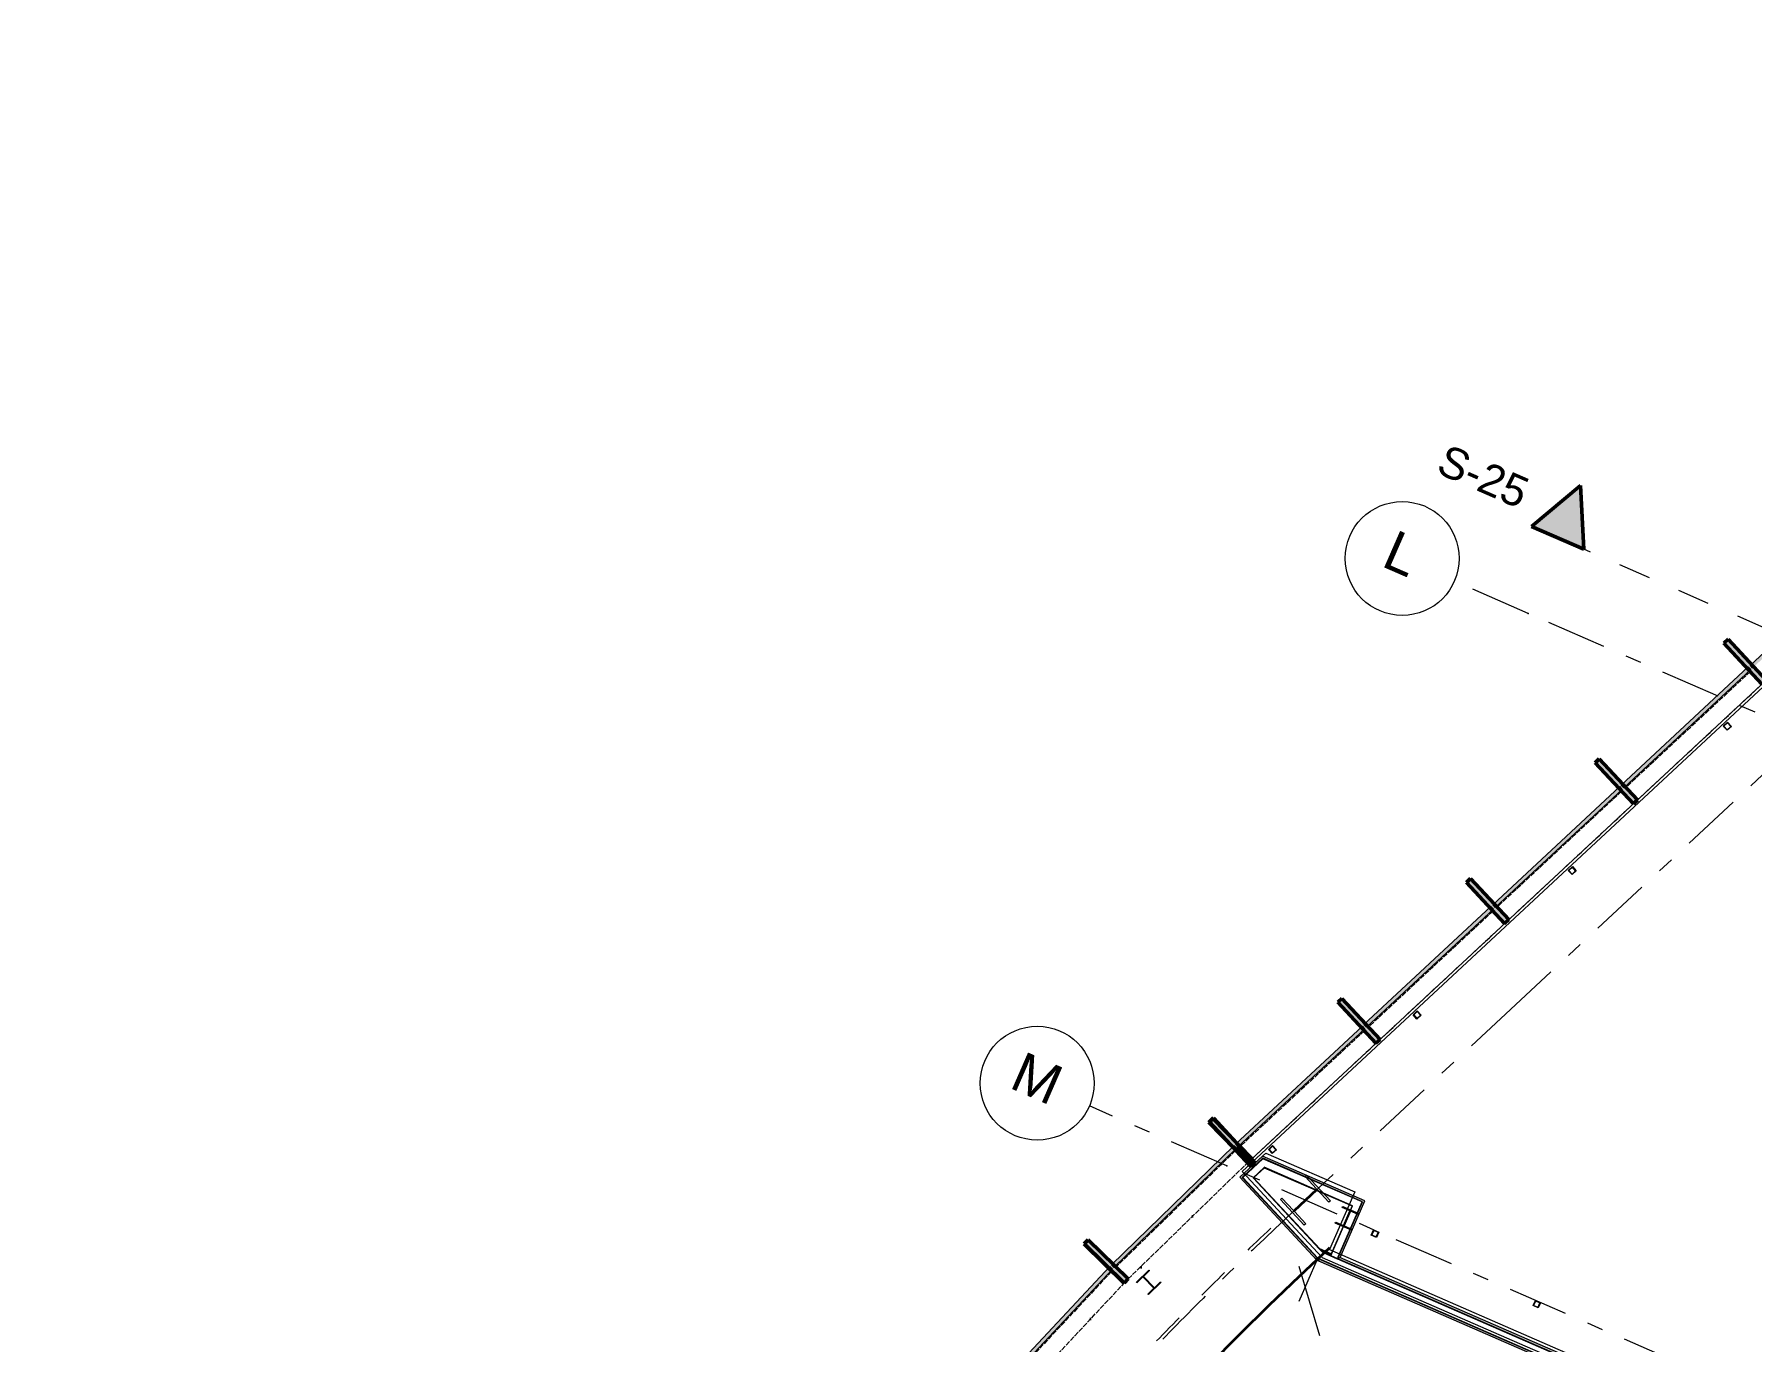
# Model space of a CAD drawing. Header units: millimetres. Extents: x -50172 to 90294, y -80883 to 956680.
# Drawn here: x -45483 to -30409, y -34512 to -23037 of the extents above; entities that cross this region are included whole.
import ezdxf
from ezdxf.enums import TextEntityAlignment as Align

# ---------------------------------------------------------------- set-up
doc = ezdxf.new("R2010")
doc.units = ezdxf.units.MM
doc.header["$MEASUREMENT"] = 0
for name, pattern in [('Dashed', [564.444447, 282.222223, -282.222223]), ('Dotted', [634.99999, 0, -634.99999]), ('Double Dashed', [1093.611073, 529.166651, -211.666656, 141.111112, -211.666656]), ('Hidden Line', [55, 45, -10]), ('Long Dashed', [1058.333302, 634.99999, -423.333311])]:
    doc.linetypes.add(name, pattern=pattern)
for name, color, linetype, lineweight in [('0_Pen_No__155', 5, 'Continuous', 35), ('A-95-MC_Marker_Section_P2.Marker_Pen_No__1', 7, 'Continuous', 13), ('A-95-MC_Marker_Section_P2.Marker_Pen_No__6', 7, 'Continuous', 35), ('COLUMN.IFC Import_Pen_No__2', 8, 'Continuous', 15), ('New_A-20-M_Floor_Slab_Pen_No__89', 8, 'Continuous', 20), ('New_A-25-M_Curtain_Wall_Pen_No__1', 7, 'Continuous', 13), ('New_A-25-M_Curtain_Wall_Pen_No__87', 8, 'Continuous', 20), ('New_A-25-M_Wall_Ext_Pen_No__1', 7, 'Continuous', 13), ('New_A-95-P_Drawing_Pen_No__1', 7, 'Continuous', 13), ('New_A-95-P_Drawing_Pen_No__191', 7, 'Continuous', 5), ('New_ArchiCAD Window Markers_Pen_No__1', 7, 'Continuous', 13), ('New_ArchiCAD Window Markers_Pen_No__5', 7, 'Continuous', 25), ('New_ArchiCAD Windows_Pen_No__1', 7, 'Continuous', 13), ('New_ArchiCAD Windows_Pen_No__3', 7, 'Continuous', 18), ('New_ArchiCAD Zone Stamps_Pen_No__9', 7, 'Continuous', 13)]:
    doc.layers.add(name, color=color, linetype=linetype, lineweight=lineweight)
for name, color, linetype in [('A-95-MC_Marker_Section_P2.Marker', 7, 'Continuous'), ('COLUMN.IFC Import', 7, 'Continuous'), ('New_A-15-MG_Structural_Grid_Phase_2', 7, 'Continuous'), ('New_A-20-M_Floor_Slab', 7, 'Continuous'), ('New_A-25-M_Curtain_Wall', 7, 'Continuous'), ('New_A-25-M_Wall_Ext', 7, 'Continuous'), ('New_A-35-M_FFE-Zone', 7, 'Continuous'), ('New_ArchiCAD Window Markers', 7, 'Continuous'), ('New_ArchiCAD Windows', 7, 'Continuous')]:
    doc.layers.add(name, color=color, linetype=linetype)
for name, color, linetype, lineweight, true_color in [('A-95-MC_Marker_Section_P2.Marker_Pen_No__25', 7, 'Continuous', 50, 0x2a2a2a), ('New_A-15-MG_Structural_Grid_Phase_2_Pen_No__222', 7, 'Continuous', 13, 0x65af33), ('New_A-25-M_Curtain_Wall_Pen_No__107', 7, 'Continuous', 15, 0xa6a6a6), ('New_A-25-M_Curtain_Wall_Pen_No__144', 7, 'Continuous', 0, 0xc8c8c8), ('New_A-25-M_Curtain_Wall_Pen_No__165', 7, 'Continuous', 0, 0x006060), ('New_A-25-M_Curtain_Wall_Pen_No__27', 7, 'Continuous', 50, 0x2a2a2a), ('New_A-25-M_Wall_Ext_Pen_No__107', 7, 'Continuous', 15, 0xa6a6a6), ('New_A-25-M_Wall_Ext_Pen_No__27', 7, 'Continuous', 50, 0x2a2a2a), ('New_A-35-M_FFE-Zone_Pen_No__74', 7, 'Continuous', 20, 0x606060), ('New_ArchiCAD Windows_Pen_No__23', 7, 'Continuous', 30, 0x2a2a2a)]:
    doc.layers.add(name, color=color, linetype=linetype, lineweight=lineweight, true_color=true_color)
doc.styles.add('GENERATED_STYLE_1', font='')
doc.styles.add('GENERATED_STYLE_2', font='')
doc.styles.add('GENERATED_STYLE_3', font='')
doc.styles.add('GENERATED_STYLE_4', font='')
doc.styles.get('GENERATED_STYLE_1').set_extended_font_data('Swis721 BT', bold=True)
doc.styles.get('GENERATED_STYLE_2').set_extended_font_data('Arial', bold=True)
doc.styles.get('GENERATED_STYLE_3').set_extended_font_data('Arial')
doc.styles.get('GENERATED_STYLE_4').set_extended_font_data('Swis721 BT')

# ---------------------------------------------------------------- blocks, each defined once
blk = doc.blocks.new('Computer Lab A_INB 2101_5_1', base_point=(-21074, -34511))
at = {"layer": 'New_A-35-M_FFE-Zone_Pen_No__74', "linetype": 'Continuous'}
for p, q in [((-26602, -25279), (-34798, -32909)), ((-34766, -32943), (-34673, -32857)), ((-34673, -32857), (-33892, -33197)), ((-34798, -32909), (-34766, -32943)), ((-33892, -33197), (-34113, -33703)), ((-34113, -33703), (-25424, -37492))]:
    blk.add_line(p, q, dxfattribs=at)
at = {"layer": 'New_ArchiCAD Zone Stamps_Pen_No__9'}
for tag, height, style, p in [('ROOM_NAME', 250, 'GENERATED_STYLE_2', (-21831, -32985)), ('zoneNameLine2', 250, 'GENERATED_STYLE_2', (-22019, -33417)), ('ROOM_NUMBER', 200, 'GENERATED_STYLE_3', (-22208, -33837)), ('measuredAreaCode', 200, 'GENERATED_STYLE_3', (-22365, -34197)), ('DUMMY_649', 200, 'GENERATED_STYLE_3', (-22058, -34332)), ('DUMMY_650', 200, 'GENERATED_STYLE_3', (-21428, -34606)), ('DUMMY_651', 133, 'GENERATED_STYLE_3', (-21149, -34712))]:
    blk.add_attdef(tag, text='', height=height, rotation=336.4404, dxfattribs=dict(at, style=style)).set_placement(p, align=Align.TOP_LEFT)
blk = doc.blocks.new('Slab_4_1', base_point=(-34880, -33019))
at = {"layer": 'New_A-20-M_Floor_Slab_Pen_No__89', "linetype": 'Continuous', "flags": 128}
blk.add_lwpolyline([(-11126, -10915), (-34880, -33019), (-34178, -33773), (-28505, -36247), (-17693, -40961), (-18789, -43475), (-15136, -45067), (-14847, -44405), (-9725, -46639), (-11284, -50213), (-6955, -52101), (-4428, -46307), (1068, -48704), (1012, -48833), (12487, -53836)], dxfattribs=at)
blk = doc.blocks.new('Curtain Wall_16_1')
at = {"layer": 'New_A-25-M_Curtain_Wall_Pen_No__144', "linetype": 'Continuous'}
for points in [[(-35138, -32553), (-35174, -32588), (-34831, -32940), (-34795, -32905)], [(-36233, -33618), (-36268, -33653), (-35917, -33998), (-35882, -33962)], [(-37282, -34738), (-37315, -34775), (-36948, -35103), (-36915, -35066)], [(-38277, -35907), (-38309, -35945), (-37927, -36255), (-37895, -36216)], [(-39216, -37121), (-39246, -37161), (-38850, -37452), (-38820, -37412)], [(-40097, -38378), (-40125, -38419), (-39715, -38692), (-39688, -38650)], [(-40918, -39675), (-40944, -39718), (-40522, -39970), (-40496, -39928)], [(-41677, -41009), (-41700, -41053), (-41267, -41286), (-41243, -41242)], [(-42372, -42377), (-42393, -42423), (-41949, -42635), (-41928, -42590)], [(-43002, -43777), (-43021, -43823), (-42567, -44014), (-42548, -43968)], [(-43565, -45205), (-43582, -45252), (-43120, -45421), (-43103, -45374)], [(-44060, -46658), (-44075, -46705), (-43606, -46853), (-43591, -46805)], [(-44486, -48132), (-44499, -48181), (-44023, -48306), (-44011, -48257)], [(-44843, -49625), (-44853, -49674), (-44372, -49777), (-44362, -49728)], [(-45129, -51133), (-45137, -51183), (-44651, -51262), (-44643, -51213)], [(-45343, -52653), (-45349, -52702), (-44860, -52760), (-44854, -52710)], [(-45478, -54086), (-45483, -54136), (-44993, -54182), (-44989, -54132)]]:
    blk.add_hatch(color=256, dxfattribs=at).paths.add_polyline_path(points)
at = {"layer": 'New_A-25-M_Curtain_Wall_Pen_No__165', "linetype": 'Continuous', "lineweight": 0, "true_color": 0x001818}
for points in [[(-34954, -32792), (-36029, -33838), (-36006, -33861), (-34932, -32815)], [(-36043, -33853), (-37068, -34949), (-37044, -34971), (-36020, -33875)], [(-37082, -34964), (-38053, -36107), (-38029, -36128), (-37057, -34985)], [(-38066, -36123), (-38983, -37310), (-38958, -37330), (-38041, -36143)], [(-38995, -37327), (-39855, -38556), (-39829, -38574), (-38969, -37345)], [(-39867, -38573), (-40668, -39842), (-40641, -39859), (-39840, -38590)], [(-40679, -39859), (-41419, -41164), (-41391, -41180), (-40651, -39875)], [(-41429, -41182), (-42107, -42520), (-42079, -42535), (-41400, -41197)], [(-42116, -42539), (-42730, -43907), (-42701, -43920), (-42087, -42552)], [(-42739, -43926), (-43288, -45322), (-43258, -45334), (-42709, -43938)], [(-43295, -45342), (-43778, -46762), (-43748, -46772), (-43265, -45352)], [(-43784, -46781), (-44200, -48223), (-44169, -48232), (-43753, -46790)], [(-44205, -48243), (-44552, -49702), (-44521, -49709), (-44174, -48250)], [(-44557, -49722), (-44835, -51196), (-44803, -51202), (-44525, -49728)], [(-44838, -51217), (-45047, -52702), (-45015, -52707), (-44806, -51221)], [(-45049, -52723), (-45181, -54129), (-45149, -54132), (-45017, -52726)]]:
    blk.add_hatch(color=168, dxfattribs=at).paths.add_polyline_path(points)
at = {"layer": 'New_A-25-M_Curtain_Wall_Pen_No__1', "linetype": 'Continuous'}
for p, q in [((-34954, -32792), (-36029, -33838)), ((-36006, -33861), (-34932, -32815)), ((-34932, -32815), (-34954, -32792)), ((-36043, -33853), (-37068, -34949)), ((-37044, -34971), (-36020, -33875)), ((-36020, -33875), (-36043, -33853)), ((-36029, -33838), (-36006, -33861)), ((-37082, -34964), (-38053, -36107)), ((-37057, -34985), (-37082, -34964)), ((-37068, -34949), (-37044, -34971)), ((-38029, -36128), (-37057, -34985)), ((-38066, -36123), (-38983, -37310)), ((-38958, -37330), (-38041, -36143)), ((-38041, -36143), (-38066, -36123)), ((-38053, -36107), (-38029, -36128)), ((-38995, -37327), (-39855, -38556)), ((-39829, -38574), (-38969, -37345)), ((-38969, -37345), (-38995, -37327)), ((-38983, -37310), (-38958, -37330)), ((-39867, -38573), (-40668, -39842)), ((-39840, -38590), (-39867, -38573)), ((-39855, -38556), (-39829, -38574)), ((-40641, -39859), (-39840, -38590)), ((-40679, -39859), (-41419, -41164)), ((-41391, -41180), (-40651, -39875)), ((-40651, -39875), (-40679, -39859)), ((-40668, -39842), (-40641, -39859)), ((-41429, -41182), (-42107, -42520)), ((-42079, -42535), (-41400, -41197)), ((-41400, -41197), (-41429, -41182)), ((-41419, -41164), (-41391, -41180)), ((-42116, -42539), (-42730, -43907)), ((-42701, -43920), (-42087, -42552)), ((-42087, -42552), (-42116, -42539)), ((-42107, -42520), (-42079, -42535)), ((-42739, -43926), (-43288, -45322)), ((-43258, -45334), (-42709, -43938)), ((-42709, -43938), (-42739, -43926)), ((-42730, -43907), (-42701, -43920)), ((-43295, -45342), (-43778, -46762)), ((-43748, -46772), (-43265, -45352)), ((-43265, -45352), (-43295, -45342)), ((-43288, -45322), (-43258, -45334)), ((-43784, -46781), (-44200, -48223)), ((-44169, -48232), (-43753, -46790)), ((-43753, -46790), (-43784, -46781)), ((-43778, -46762), (-43748, -46772)), ((-44200, -48223), (-44169, -48232)), ((-44205, -48243), (-44552, -49702)), ((-44521, -49709), (-44174, -48250)), ((-44174, -48250), (-44205, -48243)), ((-44557, -49722), (-44835, -51196)), ((-44803, -51202), (-44525, -49728)), ((-44525, -49728), (-44557, -49722)), ((-44552, -49702), (-44521, -49709)), ((-44838, -51217), (-45047, -52702)), ((-45015, -52707), (-44806, -51221)), ((-44806, -51221), (-44838, -51217)), ((-44835, -51196), (-44803, -51202)), ((-45049, -52723), (-45181, -54129)), ((-45149, -54132), (-45017, -52726)), ((-45017, -52726), (-45049, -52723)), ((-45047, -52702), (-45015, -52707)), ((-45181, -54129), (-45149, -54132))]:
    blk.add_line(p, q, dxfattribs=at)
at = {"layer": 'New_A-25-M_Curtain_Wall_Pen_No__27', "linetype": 'Continuous'}
for p, q in [((-35138, -32553), (-35174, -32588)), ((-34795, -32905), (-35138, -32553)), ((-35174, -32588), (-34831, -32940)), ((-34831, -32940), (-34795, -32905)), ((-36233, -33618), (-36268, -33653)), ((-36268, -33653), (-35917, -33998)), ((-35882, -33962), (-36233, -33618)), ((-35917, -33998), (-35882, -33962)), ((-37282, -34738), (-37315, -34775)), ((-37315, -34775), (-36948, -35103)), ((-36915, -35066), (-37282, -34738)), ((-36948, -35103), (-36915, -35066)), ((-38277, -35907), (-38309, -35945)), ((-38309, -35945), (-37927, -36255)), ((-37895, -36216), (-38277, -35907)), ((-37927, -36255), (-37895, -36216)), ((-39216, -37121), (-39246, -37161)), ((-39246, -37161), (-38850, -37452)), ((-38820, -37412), (-39216, -37121)), ((-38850, -37452), (-38820, -37412)), ((-40097, -38378), (-40125, -38419)), ((-40125, -38419), (-39715, -38692)), ((-39688, -38650), (-40097, -38378)), ((-39715, -38692), (-39688, -38650)), ((-40918, -39675), (-40944, -39718)), ((-40944, -39718), (-40522, -39970)), ((-40496, -39928), (-40918, -39675)), ((-40522, -39970), (-40496, -39928)), ((-41677, -41009), (-41700, -41053)), ((-41700, -41053), (-41267, -41286)), ((-41243, -41242), (-41677, -41009)), ((-41267, -41286), (-41243, -41242)), ((-42372, -42377), (-42393, -42423)), ((-42393, -42423), (-41949, -42635)), ((-41928, -42590), (-42372, -42377)), ((-41949, -42635), (-41928, -42590)), ((-43002, -43777), (-43021, -43823)), ((-43021, -43823), (-42567, -44014)), ((-42548, -43968), (-43002, -43777)), ((-42567, -44014), (-42548, -43968)), ((-43565, -45205), (-43582, -45252)), ((-43103, -45374), (-43565, -45205)), ((-43582, -45252), (-43120, -45421)), ((-43120, -45421), (-43103, -45374)), ((-44060, -46658), (-44075, -46705)), ((-44075, -46705), (-43606, -46853)), ((-43591, -46805), (-44060, -46658)), ((-43606, -46853), (-43591, -46805)), ((-44486, -48132), (-44499, -48181)), ((-44499, -48181), (-44023, -48306)), ((-44011, -48257), (-44486, -48132)), ((-44023, -48306), (-44011, -48257)), ((-44843, -49625), (-44853, -49674)), ((-44853, -49674), (-44372, -49777)), ((-44362, -49728), (-44843, -49625)), ((-44372, -49777), (-44362, -49728)), ((-45129, -51133), (-45137, -51183)), ((-45137, -51183), (-44651, -51262)), ((-44643, -51213), (-45129, -51133)), ((-44651, -51262), (-44643, -51213)), ((-45343, -52653), (-45349, -52702)), ((-45349, -52702), (-44860, -52760)), ((-44854, -52710), (-45343, -52653)), ((-44860, -52760), (-44854, -52710)), ((-45478, -54086), (-45483, -54136)), ((-44989, -54132), (-45478, -54086)), ((-45483, -54136), (-44993, -54182)), ((-44993, -54182), (-44989, -54132))]:
    blk.add_line(p, q, dxfattribs=at)
blk = doc.blocks.new('Curtain Wall_17_1')
at = {"layer": 'New_A-25-M_Curtain_Wall_Pen_No__144', "linetype": 'Continuous'}
for points in [[(-30653, -28380), (-30318, -28740), (-30281, -28706), (-30616, -28346)], [(-31783, -29431), (-31447, -29791), (-31411, -29757), (-31746, -29397)], [(-32912, -30482), (-32577, -30842), (-32540, -30808), (-32876, -30448)], [(-34042, -31533), (-33707, -31893), (-33670, -31859), (-34005, -31499)], [(-35169, -32583), (-34834, -32943), (-34798, -32909), (-35133, -32549)]]:
    blk.add_hatch(color=256, dxfattribs=at).paths.add_polyline_path(points)
at = {"layer": 'New_A-25-M_Curtain_Wall_Pen_No__165', "linetype": 'Continuous', "lineweight": 0, "true_color": 0x001818}
for points in [[(-30401, -28599), (-29286, -27561), (-29308, -27538), (-30423, -28576)], [(-31531, -29650), (-30416, -28613), (-30438, -28589), (-31553, -29627)], [(-32660, -30701), (-31545, -29664), (-31567, -29640), (-32682, -30678)], [(-33790, -31752), (-32675, -30715), (-32697, -30692), (-33812, -31729)], [(-33826, -31743), (-34939, -32779), (-34918, -32802), (-33805, -31766)]]:
    blk.add_hatch(color=168, dxfattribs=at).paths.add_polyline_path(points)
at = {"layer": 'New_A-25-M_Curtain_Wall_Pen_No__1', "linetype": 'Continuous'}
for p, q in [((-29308, -27538), (-30423, -28576)), ((-30438, -28589), (-31553, -29627)), ((-31531, -29650), (-30416, -28613)), ((-30416, -28613), (-30438, -28589)), ((-30423, -28576), (-30401, -28599)), ((-31567, -29640), (-32682, -30678)), ((-32660, -30701), (-31545, -29664)), ((-31545, -29664), (-31567, -29640)), ((-31553, -29627), (-31531, -29650)), ((-32697, -30692), (-33812, -31729)), ((-33790, -31752), (-32675, -30715)), ((-32675, -30715), (-32697, -30692)), ((-32682, -30678), (-32660, -30701)), ((-33826, -31743), (-34939, -32779)), ((-34918, -32802), (-33805, -31766)), ((-33805, -31766), (-33826, -31743)), ((-33812, -31729), (-33790, -31752)), ((-34939, -32779), (-34918, -32802))]:
    blk.add_line(p, q, dxfattribs=at)
at = {"layer": 'New_A-25-M_Curtain_Wall_Pen_No__27', "linetype": 'Continuous'}
for p, q in [((-30616, -28346), (-30653, -28380)), ((-30653, -28380), (-30318, -28740)), ((-30281, -28706), (-30616, -28346)), ((-31746, -29397), (-31783, -29431)), ((-31783, -29431), (-31447, -29791)), ((-31411, -29757), (-31746, -29397)), ((-31447, -29791), (-31411, -29757)), ((-32876, -30448), (-32912, -30482)), ((-32540, -30808), (-32876, -30448)), ((-32912, -30482), (-32577, -30842)), ((-32577, -30842), (-32540, -30808)), ((-34005, -31499), (-34042, -31533)), ((-33670, -31859), (-34005, -31499)), ((-34042, -31533), (-33707, -31893)), ((-33707, -31893), (-33670, -31859)), ((-35133, -32549), (-35169, -32583)), ((-34798, -32909), (-35133, -32549)), ((-35169, -32583), (-34834, -32943)), ((-34834, -32943), (-34798, -32909))]:
    blk.add_line(p, q, dxfattribs=at)
blk = doc.blocks.new('Wall_173_1', base_point=(-34834, -32943))
at = {"layer": 'New_A-25-M_Curtain_Wall_Pen_No__87', "linetype": 'Hidden Line', "flags": 128}
for points in [[(-34939, -32835), (-35986, -33855)], [(-34834, -32943), (-34939, -32835)], [(-35882, -33962), (-34834, -32943)], [(-35986, -33855), (-35882, -33962)]]:
    blk.add_lwpolyline(points, dxfattribs=at)
blk = doc.blocks.new('Wall_174_1', base_point=(-35917, -33998))
at = {"layer": 'New_A-25-M_Curtain_Wall_Pen_No__87', "linetype": 'Hidden Line', "flags": 128}
for points in [[(-36026, -33895), (-37024, -34963)], [(-35917, -33998), (-36026, -33895)], [(-36915, -35066), (-35917, -33998)], [(-37024, -34963), (-36915, -35066)]]:
    blk.add_lwpolyline(points, dxfattribs=at)
blk = doc.blocks.new('Wall_192_1', base_point=(-32577, -30842))
at = {"layer": 'New_A-25-M_Curtain_Wall_Pen_No__87', "linetype": 'Hidden Line', "flags": 128}
for points in [[(-32679, -30732), (-33772, -31750)], [(-32577, -30842), (-32679, -30732)], [(-33670, -31859), (-32577, -30842)], [(-33772, -31750), (-33670, -31859)]]:
    blk.add_lwpolyline(points, dxfattribs=at)
blk = doc.blocks.new('Wall_193_1', base_point=(-33707, -31893))
at = {"layer": 'New_A-25-M_Curtain_Wall_Pen_No__107', "linetype": 'Continuous', "lineweight": 0, "true_color": 0x535353}
blk.add_hatch(color=251, dxfattribs=at).paths.add_polyline_path([(-34900, -32799), (-34937, -32833), (-34798, -32909)])
at = {"layer": 'New_A-25-M_Curtain_Wall_Pen_No__27', "linetype": 'Continuous'}
blk.add_line((-34900, -32799), (-34798, -32909), dxfattribs=at)
at = {"layer": 'New_A-25-M_Curtain_Wall_Pen_No__27', "linetype": 'Continuous', "flags": 128}
blk.add_lwpolyline([(-34937, -32833), (-34900, -32799)], dxfattribs=at)
at = {"layer": 'New_A-25-M_Curtain_Wall_Pen_No__87', "linetype": 'Hidden Line', "flags": 128}
for points in [[(-33809, -31784), (-34900, -32799)], [(-33707, -31893), (-33809, -31784)], [(-34798, -32909), (-33707, -31893)]]:
    blk.add_lwpolyline(points, dxfattribs=at)
blk = doc.blocks.new('Wall_194_1', base_point=(-31447, -29791))
at = {"layer": 'New_A-25-M_Curtain_Wall_Pen_No__87', "linetype": 'Hidden Line', "flags": 128}
for points in [[(-31550, -29681), (-32643, -30698)], [(-31447, -29791), (-31550, -29681)], [(-32540, -30808), (-31447, -29791)], [(-32643, -30698), (-32540, -30808)]]:
    blk.add_lwpolyline(points, dxfattribs=at)
blk = doc.blocks.new('Wall_195_1', base_point=(-30318, -28740))
at = {"layer": 'New_A-25-M_Curtain_Wall_Pen_No__87', "linetype": 'Hidden Line', "flags": 128}
for points in [[(-30420, -28630), (-31513, -29647)], [(-30318, -28740), (-30420, -28630)], [(-31411, -29757), (-30318, -28740)], [(-31513, -29647), (-31411, -29757)]]:
    blk.add_lwpolyline(points, dxfattribs=at)
blk = doc.blocks.new('Wall_219_1', base_point=(-33804, -33276))
at = {"layer": 'New_A-25-M_Wall_Ext_Pen_No__107', "linetype": 'Continuous'}
blk.add_hatch(color=256, dxfattribs=at).paths.add_polyline_path([(-33804, -33276), (-34703, -32885), (-34700, -32902), (-33824, -33284)])
at = {"layer": 'New_A-25-M_Wall_Ext_Pen_No__107', "linetype": 'Continuous', "lineweight": 0, "true_color": 0x535353}
for points in [[(-33824, -33284), (-34700, -32902), (-34699, -32906), (-33828, -33286)], [(-33912, -33319), (-34686, -32981), (-34686, -32985), (-33916, -33320)]]:
    blk.add_hatch(color=251, dxfattribs=at).paths.add_polyline_path(points)
at = {"layer": 'New_A-25-M_Wall_Ext_Pen_No__1', "linetype": 'Continuous'}
for p, q in [((-33824, -33284), (-34700, -32902)), ((-33828, -33286), (-34699, -32906)), ((-33912, -33319), (-34686, -32981))]:
    blk.add_line(p, q, dxfattribs=at)
at = {"layer": 'New_A-25-M_Wall_Ext_Pen_No__1', "linetype": 'Continuous', "flags": 128}
for points in [[(-33804, -33276), (-34703, -32885)], [(-34686, -32985), (-33916, -33320)]]:
    blk.add_lwpolyline(points, dxfattribs=at)
blk = doc.blocks.new('Wall_220_1', base_point=(-34062, -33867))
at = {"layer": 'New_A-25-M_Wall_Ext_Pen_No__107', "linetype": 'Continuous', "lineweight": 0, "true_color": 0x535353}
for points in [[(-34036, -33769), (-33824, -33284), (-33828, -33286), (-34039, -33768)], [(-34097, -33743), (-33912, -33319), (-33916, -33320), (-34100, -33741)]]:
    blk.add_hatch(color=251, dxfattribs=at).paths.add_polyline_path(points)
at = {"layer": 'New_A-25-M_Wall_Ext_Pen_No__107', "linetype": 'Continuous'}
blk.add_hatch(color=256, dxfattribs=at).paths.add_polyline_path([(-34022, -33775), (-33804, -33276), (-33824, -33284), (-34036, -33769)])
at = {"layer": 'New_A-25-M_Wall_Ext_Pen_No__1', "linetype": 'Continuous'}
for p, q in [((-34039, -33768), (-33828, -33286)), ((-34036, -33769), (-33824, -33284)), ((-34097, -33743), (-33912, -33319))]:
    blk.add_line(p, q, dxfattribs=at)
at = {"layer": 'New_A-25-M_Wall_Ext_Pen_No__1', "linetype": 'Continuous', "flags": 128}
for points in [[(-34022, -33775), (-33804, -33276)], [(-33916, -33320), (-34100, -33741)]]:
    blk.add_lwpolyline(points, dxfattribs=at)
blk = doc.blocks.new('Wall_221_1', base_point=(-34901, -33069))
at = {"layer": 'New_A-25-M_Wall_Ext_Pen_No__107', "linetype": 'Continuous'}
blk.add_hatch(color=256, dxfattribs=at).paths.add_polyline_path([(-34703, -32885), (-34901, -33069), (-34880, -33070), (-34700, -32902)])
at = {"layer": 'New_A-25-M_Wall_Ext_Pen_No__107', "linetype": 'Continuous', "lineweight": 0, "true_color": 0x535353}
for points in [[(-34700, -32902), (-34880, -33070), (-34876, -33070), (-34699, -32906)], [(-34686, -32981), (-34785, -33074), (-34781, -33074), (-34686, -32985)]]:
    blk.add_hatch(color=251, dxfattribs=at).paths.add_polyline_path(points)
at = {"layer": 'New_A-25-M_Wall_Ext_Pen_No__1', "linetype": 'Continuous'}
for p, q in [((-34700, -32902), (-34880, -33070)), ((-34699, -32906), (-34876, -33070)), ((-34686, -32981), (-34785, -33074))]:
    blk.add_line(p, q, dxfattribs=at)
at = {"layer": 'New_A-25-M_Wall_Ext_Pen_No__1', "linetype": 'Continuous', "flags": 128}
for points in [[(-34703, -32885), (-34901, -33069)], [(-34781, -33074), (-34686, -32985)]]:
    blk.add_lwpolyline(points, dxfattribs=at)
blk = doc.blocks.new('Wall_223_1', base_point=(-34901, -33069))
at = {"layer": 'New_A-25-M_Wall_Ext_Pen_No__107', "linetype": 'Continuous'}
for points in [[(-34221, -33781), (-34221, -33779), (-34880, -33070), (-34901, -33069), (-34251, -33768)], [(-34221, -33781), (-34251, -33768), (-34225, -33796)]]:
    blk.add_hatch(color=256, dxfattribs=at).paths.add_polyline_path(points)
at = {"layer": 'New_A-25-M_Wall_Ext_Pen_No__107', "linetype": 'Continuous', "lineweight": 0, "true_color": 0x535353}
for points in [[(-34221, -33778), (-34220, -33775), (-34876, -33070), (-34880, -33070), (-34221, -33778)], [(-34785, -33074), (-34201, -33701), (-34200, -33698), (-34781, -33074)], [(-34221, -33778), (-34221, -33779), (-34221, -33778)]]:
    blk.add_hatch(color=251, dxfattribs=at).paths.add_polyline_path(points)
at = {"layer": 'New_A-25-M_Wall_Ext_Pen_No__1', "linetype": 'Continuous'}
for p, q in [((-34880, -33070), (-34221, -33778)), ((-34876, -33070), (-34324, -33663)), ((-34785, -33074), (-34201, -33701)), ((-34324, -33663), (-34220, -33775)), ((-34221, -33778), (-34221, -33779))]:
    blk.add_line(p, q, dxfattribs=at)
at = {"layer": 'New_A-25-M_Wall_Ext_Pen_No__1', "linetype": 'Continuous', "flags": 128}
for points in [[(-34901, -33069), (-34225, -33796)], [(-34200, -33698), (-34781, -33074)]]:
    blk.add_lwpolyline(points, dxfattribs=at)
blk = doc.blocks.new('Wall_241_1', base_point=(-34798, -32909))
at = {"layer": 'New_A-25-M_Wall_Ext_Pen_No__107', "linetype": 'Continuous', "lineweight": 0, "true_color": 0x535353}
blk.add_hatch(color=251, dxfattribs=at).paths.add_polyline_path([(-34937, -32833), (-34802, -32977), (-34766, -32943), (-34798, -32909)])
at = {"layer": 'New_A-25-M_Wall_Ext_Pen_No__27', "linetype": 'Continuous', "flags": 128}
for points in [[(-34937, -32833), (-34802, -32977)], [(-34766, -32943), (-34802, -32977)], [(-34766, -32943), (-34798, -32909)]]:
    blk.add_lwpolyline(points, dxfattribs=at)
blk = doc.blocks.new('Window 19_6')
at = {"layer": 'New_ArchiCAD Windows_Pen_No__1', "linetype": 'Continuous'}
for p, q in [((-500, 0), (-500, -15)), ((500, 0), (500, -15)), ((-500, -15), (-500, -18)), ((-500, -18), (-500, -50)), ((500, -15), (500, -18)), ((500, -18), (500, -50))]:
    blk.add_line(p, q, dxfattribs=at)
at = {"layer": 'New_ArchiCAD Windows_Pen_No__23', "linetype": 'Continuous'}
for p, q in [((-500, 0), (-495, 0)), ((-495, 0), (-445, 0)), ((-445, 0), (-445, -50)), ((445, -50), (445, 0)), ((445, 0), (495, 0)), ((495, 0), (500, 0)), ((-495, -50), (-500, -50)), ((-445, -50), (-495, -50)), ((495, -50), (445, -50)), ((500, -50), (495, -50))]:
    blk.add_line(p, q, dxfattribs=at)
at = {"layer": 'New_ArchiCAD Windows_Pen_No__3', "linetype": 'Continuous'}
for p, q in [((-500, 0), (500, 0)), ((-495, -50), (-495, 0)), ((-445, 0), (445, 0)), ((495, -50), (495, 0)), ((-500, -100), (500, -100)), ((445, -50), (-445, -50))]:
    blk.add_line(p, q, dxfattribs=at)
blk = doc.blocks.new('Window Stamp 18_8')
at = {"layer": 'New_ArchiCAD Window Markers_Pen_No__5', "linetype": 'Continuous'}
for p, q in [((647, -150), (-647, -150)), ((-647, -150), (-647, -362)), ((647, -150), (-647, -150)), ((647, -362), (647, -150)), ((-647, -362), (647, -362))]:
    blk.add_line(p, q, dxfattribs=at)
at = {"layer": 'New_ArchiCAD Window Markers_Pen_No__1', "style": 'GENERATED_STYLE_1'}
blk.add_attdef('AC_WIDO_ID', text='', height=150, rotation=180, dxfattribs=at).set_placement((589, -105), align=Align.BOTTOM_LEFT)
blk = doc.blocks.new('Wall_264_1', base_point=(-25476, -37611))
at = {"layer": 'New_A-25-M_Wall_Ext_Pen_No__107', "linetype": 'Continuous', "lineweight": 0, "true_color": 0x535353}
for points in [[(-34200, -33698), (-34201, -33701), (-34182, -33722), (-34175, -33725)], [(-34175, -33725), (-34182, -33722), (-34177, -33728), (-34170, -33731)], [(-34044, -33782), (-34175, -33725), (-34170, -33731), (-34046, -33785)], [(-34097, -33743), (-34100, -33741), (-34106, -33755), (-34103, -33756)], [(-34220, -33775), (-34221, -33778), (-34214, -33781)], [(-34214, -33781), (-34221, -33778), (-34221, -33779), (-34216, -33783), (-34209, -33786)], [(-28324, -36349), (-34214, -33781), (-34209, -33786), (-28325, -36352)], [(-34042, -33783), (-34044, -33782), (-34046, -33785), (-34043, -33786)], [(-34036, -33769), (-34039, -33768), (-34044, -33782), (-34042, -33783)], [(-34043, -33786), (-28299, -36291), (-28297, -36288), (-34042, -33783)], [(-27409, -36752), (-26684, -37068), (-26683, -37065), (-27407, -36749)], [(-27382, -36690), (-26657, -37006), (-26656, -37004), (-27381, -36688)], [(-25767, -37468), (-25470, -37597), (-25469, -37594), (-25766, -37465)], [(-25740, -37406), (-25443, -37536), (-25442, -37533), (-25739, -37403)]]:
    blk.add_hatch(color=251, dxfattribs=at).paths.add_polyline_path(points)
at = {"layer": 'New_A-25-M_Wall_Ext_Pen_No__107', "linetype": 'Continuous'}
for points in [[(-34100, -33741), (-34200, -33698), (-34175, -33725), (-34106, -33755)], [(-34221, -33781), (-34225, -33796), (-34191, -33811), (-34216, -33783)], [(-34221, -33779), (-34221, -33781), (-34216, -33783)], [(-28325, -36352), (-34216, -33783), (-34191, -33811), (-28331, -36366)], [(-34022, -33775), (-34036, -33769), (-34042, -33783), (-34028, -33789)], [(-34028, -33789), (-28297, -36288), (-28291, -36274), (-34022, -33775)], [(-27415, -36766), (-26690, -37082), (-26684, -37068), (-27409, -36752)], [(-27381, -36688), (-26656, -37004), (-26650, -36990), (-27375, -36674)], [(-25767, -37468), (-25773, -37481), (-25476, -37611), (-25470, -37597)], [(-25739, -37403), (-25442, -37533), (-25436, -37519), (-25733, -37390)]]:
    blk.add_hatch(color=256, dxfattribs=at).paths.add_polyline_path(points)
at = {"layer": 'New_A-25-M_Wall_Ext_Pen_No__1', "linetype": 'Continuous'}
for p, q in [((-34201, -33701), (-34182, -33722)), ((-34200, -33698), (-34175, -33725)), ((-34182, -33722), (-34177, -33728)), ((-34177, -33728), (-34170, -33731)), ((-34175, -33725), (-34106, -33755)), ((-34170, -33731), (-34046, -33785)), ((-34100, -33741), (-34106, -33755)), ((-34097, -33743), (-34103, -33756)), ((-34103, -33756), (-34044, -33782)), ((-34221, -33779), (-34216, -33783)), ((-34220, -33775), (-34214, -33781)), ((-34216, -33783), (-34209, -33786)), ((-34214, -33781), (-34067, -33845)), ((-34209, -33786), (-28325, -36352)), ((-34067, -33845), (-28324, -36349)), ((-34046, -33785), (-34043, -33786)), ((-34039, -33768), (-34044, -33782)), ((-34043, -33786), (-28299, -36291)), ((-34042, -33783), (-34036, -33769)), ((-34042, -33783), (-34028, -33789)), ((-34028, -33789), (-28297, -36288)), ((-28311, -36320), (-28324, -36349)), ((-28299, -36291), (-28311, -36320)), ((-28297, -36288), (-28299, -36291)), ((-28291, -36274), (-28297, -36288)), ((-28325, -36352), (-28331, -36366)), ((-28324, -36349), (-28325, -36352)), ((-27409, -36752), (-27415, -36766)), ((-27407, -36749), (-27409, -36752)), ((-27409, -36752), (-26684, -37068)), ((-27395, -36720), (-27407, -36749)), ((-27407, -36749), (-26683, -37065)), ((-27382, -36690), (-27395, -36720)), ((-27381, -36688), (-27382, -36690)), ((-27382, -36690), (-26657, -37006)), ((-27375, -36674), (-27381, -36688)), ((-27381, -36688), (-26656, -37004)), ((-26684, -37068), (-26690, -37082)), ((-26683, -37065), (-26684, -37068)), ((-26670, -37036), (-26683, -37065)), ((-26657, -37006), (-26670, -37036)), ((-26656, -37004), (-26657, -37006)), ((-26650, -36990), (-26656, -37004)), ((-25767, -37468), (-25773, -37481)), ((-25766, -37465), (-25767, -37468)), ((-25767, -37468), (-25470, -37597)), ((-25753, -37435), (-25766, -37465)), ((-25766, -37465), (-25469, -37594)), ((-25740, -37406), (-25753, -37435)), ((-25739, -37403), (-25740, -37406)), ((-25740, -37406), (-25443, -37536)), ((-25733, -37390), (-25739, -37403)), ((-25739, -37403), (-25442, -37533))]:
    blk.add_line(p, q, dxfattribs=at)
at = {"layer": 'New_A-25-M_Wall_Ext_Pen_No__1', "linetype": 'Continuous', "flags": 128}
for points in [[(-34100, -33741), (-34200, -33698)], [(-34225, -33796), (-34191, -33811)], [(-34191, -33811), (-28331, -36366)], [(-28291, -36274), (-34022, -33775)], [(-27415, -36766), (-26690, -37082)], [(-26650, -36990), (-27375, -36674)], [(-25773, -37481), (-25476, -37611)], [(-25436, -37519), (-25733, -37390)], [(-25442, -37533), (-25436, -37519)]]:
    blk.add_lwpolyline(points, dxfattribs=at)
at = {"layer": 'New_ArchiCAD Window Markers'}
ref = blk.add_blockref('Window Stamp 18_8', (-27873, -36566), dxfattribs=dict(at, rotation=156.4404115839982))
ref.add_attrib('AC_WIDO_ID', 'P2-IS02.014', dxfattribs={"layer": 'New_ArchiCAD Window Markers_Pen_No__1', "color": 7, "height": 150, "rotation": 336.4404, "style": 'GENERATED_STYLE_1'}).set_placement((-28353, -36148), align=Align.BOTTOM_LEFT)
ref = blk.add_blockref('Window Stamp 18_8', (-26232, -37281), dxfattribs=dict(at, rotation=156.4404115839982))
ref.add_attrib('AC_WIDO_ID', 'P2-IS02.013', dxfattribs={"layer": 'New_ArchiCAD Window Markers_Pen_No__1', "color": 7, "height": 150, "rotation": 336.4404, "style": 'GENERATED_STYLE_1'}).set_placement((-26711, -36864), align=Align.BOTTOM_LEFT)
at = {"layer": 'New_ArchiCAD Windows', "color": 251, "linetype": 'Continuous', "lineweight": 20, "true_color": 0x606060, "zscale": 1000, "rotation": 336.4404115839982}
for p in [(-27833, -36474), (-26192, -37190)]:
    blk.add_blockref('Window 19_6', p, dxfattribs=at)
blk = doc.blocks.new('Standard grid marker_23')
at = {"layer": 'New_A-15-MG_Structural_Grid_Phase_2_Pen_No__222', "linetype": 'Double Dashed'}
for p, q in [((2643, 0), (48998, 0)), ((48998, 0), (51641, 0))]:
    blk.add_line(p, q, dxfattribs=at)
at = {"layer": 'New_A-15-MG_Structural_Grid_Phase_2_Pen_No__222', "style": 'GENERATED_STYLE_4'}
blk.add_attdef('AC_MarkerText_1', text='', height=350, rotation=113.5, dxfattribs=at).set_placement((-500, -1294), align=Align.MIDDLE_CENTER)
blk = doc.blocks.new('Standard grid marker_24')
at = {"layer": 'New_A-15-MG_Structural_Grid_Phase_2_Pen_No__222', "linetype": 'Double Dashed'}
blk.add_line((31507, 0), (31507, 0), dxfattribs=at)
blk.add_arc((0, 0), 31507, 0, 43.0295, dxfattribs=at)
blk = doc.blocks.new('Column 136')
at = {"layer": 'COLUMN.IFC Import_Pen_No__2', "linetype": 'Continuous'}
for p, q in [((-77.2, 80.9), (77.2, 80.9)), ((-77.2, 69.4), (-77.2, 80.9)), ((-4, 69.4), (-77.2, 69.4)), ((-4, -69.4), (-4, 69.4)), ((4, 69.4), (4, -69.4)), ((77.2, 69.4), (4, 69.4)), ((77.2, 80.9), (77.2, 69.4)), ((-77.2, -69.4), (-4, -69.4)), ((-77.2, -80.9), (-77.2, -69.4)), ((77.2, -80.9), (-77.2, -80.9)), ((4, -69.4), (77.2, -69.4)), ((77.2, -69.4), (77.2, -80.9))]:
    blk.add_line(p, q, dxfattribs=at)
blk = doc.blocks.new('Discrete Accessory 1125')
at = {"layer": 'COLUMN.IFC Import_Pen_No__2', "linetype": 'Continuous'}
for p, q in [((-25, 25), (25, 25)), ((-25, -25), (-25, 25)), ((-21, 21), (-21, -21)), ((21, 21), (-21, 21)), ((21, -21), (21, 21)), ((25, 25), (25, -25)), ((25, -25), (-25, -25)), ((-21, -21), (21, -21))]:
    blk.add_line(p, q, dxfattribs=at)
blk = doc.blocks.new('Discrete Accessory 1126')
at = {"layer": 'COLUMN.IFC Import_Pen_No__2', "linetype": 'Continuous'}
for p, q in [((-25, 25), (25, 25)), ((-25, -25), (-25, 25)), ((-21, 21), (-21, -21)), ((21, 21), (-21, 21)), ((21, -21), (21, 21)), ((25, 25), (25, -25)), ((25, -25), (-25, -25)), ((-21, -21), (21, -21))]:
    blk.add_line(p, q, dxfattribs=at)
blk = doc.blocks.new('Discrete Accessory 1127')
at = {"layer": 'COLUMN.IFC Import_Pen_No__2', "linetype": 'Continuous'}
for p, q in [((-25, 25), (25, 25)), ((-25, -25), (-25, 25)), ((-21, 21), (-21, -21)), ((21, 21), (-21, 21)), ((21, -21), (21, 21)), ((25, 25), (25, -25)), ((25, -25), (-25, -25)), ((-21, -21), (21, -21))]:
    blk.add_line(p, q, dxfattribs=at)
blk = doc.blocks.new('Discrete Accessory 1128')
at = {"layer": 'COLUMN.IFC Import_Pen_No__2', "linetype": 'Continuous'}
for p, q in [((-25, 25), (25, 25)), ((-25, -25), (-25, 25)), ((-21, 21), (-21, -21)), ((21, 21), (-21, 21)), ((21, -21), (21, 21)), ((25, 25), (25, -25)), ((25, -25), (-25, -25)), ((-21, -21), (21, -21))]:
    blk.add_line(p, q, dxfattribs=at)
blk = doc.blocks.new('Discrete Accessory 1292')
at = {"layer": 'COLUMN.IFC Import_Pen_No__2', "linetype": 'Continuous'}
for p, q in [((-25, 25), (25, 25)), ((-25, -25), (-25, 25)), ((-21, 21), (-21, -21)), ((21, 21), (-21, 21)), ((21, -21), (21, 21)), ((25, 25), (25, -25)), ((25, -25), (-25, -25)), ((-21, -21), (21, -21))]:
    blk.add_line(p, q, dxfattribs=at)
blk = doc.blocks.new('Discrete Accessory 1293')
at = {"layer": 'COLUMN.IFC Import_Pen_No__2', "linetype": 'Continuous'}
for p, q in [((-25, 25), (25, 25)), ((-25, -25), (-25, 25)), ((-21, 21), (-21, -21)), ((21, 21), (-21, 21)), ((21, -21), (21, 21)), ((25, 25), (25, -25)), ((25, -25), (-25, -25)), ((-21, -21), (21, -21))]:
    blk.add_line(p, q, dxfattribs=at)
blk = doc.blocks.new('Discrete Accessory 1727_2')
at = {"layer": 'COLUMN.IFC Import_Pen_No__2', "linetype": 'Continuous'}
for p, q in [((-76.1, 76.2), (76.1, 76.2)), ((-76.1, 69.4), (-76.1, 76.2)), ((-2.9, 69.4), (-76.1, 69.4)), ((-2.9, -69.4), (-2.9, 69.4)), ((2.9, 69.4), (2.9, -69.4)), ((76.1, 69.4), (2.9, 69.4)), ((76.1, 76.2), (76.1, 69.4)), ((-76.1, -69.4), (-2.9, -69.4)), ((-76.1, -76.2), (-76.1, -69.4)), ((76.1, -76.2), (-76.1, -76.2)), ((2.9, -69.4), (76.1, -69.4)), ((76.1, -69.4), (76.1, -76.2))]:
    blk.add_line(p, q, dxfattribs=at)
blk = doc.blocks.new('Column 175')
at = {"layer": 'COLUMN.IFC Import_Pen_No__2', "linetype": 'Continuous'}
for p, q in [((-76.1, 76.2), (76.1, 76.2)), ((-76.1, 69.4), (-76.1, 76.2)), ((-2.9, 69.4), (-76.1, 69.4)), ((-2.9, -69.4), (-2.9, 69.4)), ((2.9, 69.4), (2.9, -69.4)), ((76.1, 69.4), (2.9, 69.4)), ((76.1, 76.2), (76.1, 69.4)), ((-76.1, -69.4), (-2.9, -69.4)), ((-76.1, -76.2), (-76.1, -69.4)), ((76.1, -76.2), (-76.1, -76.2)), ((2.9, -69.4), (76.1, -69.4)), ((76.1, -69.4), (76.1, -76.2))]:
    blk.add_line(p, q, dxfattribs=at)
blk = doc.blocks.new('Discrete Accessory 1846')
at = {"layer": 'COLUMN.IFC Import_Pen_No__2', "linetype": 'Continuous'}
for p, q in [((-153.7, 157.25), (153.7, 157.25)), ((-153.7, 138.55), (-153.7, 157.25)), ((153.7, 157.25), (153.7, 138.55)), ((-6, 138.55), (-153.7, 138.55)), ((-6, -138.55), (-6, 138.55)), ((6, 138.55), (6, -138.55)), ((153.7, 138.55), (6, 138.55)), ((-153.7, -138.55), (-6, -138.55)), ((-153.7, -157.25), (-153.7, -138.55)), ((6, -138.55), (153.7, -138.55)), ((153.7, -138.55), (153.7, -157.25)), ((153.7, -157.25), (-153.7, -157.25))]:
    blk.add_line(p, q, dxfattribs=at)
blk = doc.blocks.new('Standard grid marker_34')
at = {"layer": 'New_A-15-MG_Structural_Grid_Phase_2_Pen_No__222', "linetype": 'Double Dashed'}
for p, q in [((1317, 0), (57055, 0)), ((57055, 0), (58371, 0))]:
    blk.add_line(p, q, dxfattribs=at)
at = {"layer": 'New_A-15-MG_Structural_Grid_Phase_2_Pen_No__222', "linetype": 'Continuous'}
blk.add_circle((58871, 0), 500, dxfattribs=at)
at = {"layer": 'New_A-15-MG_Structural_Grid_Phase_2_Pen_No__222', "linetype": 'Double Dashed'}
blk.add_point((57055, 0), dxfattribs=at)
blk.add_point((57055, 0), dxfattribs=at)
at = {"layer": 'New_A-15-MG_Structural_Grid_Phase_2_Pen_No__222', "style": 'GENERATED_STYLE_4'}
for tag, p in [('AC_MarkerText_1_0', (-500, 43)), ('AC_MarkerText_1_1', (58871, 43))]:
    blk.add_attdef(tag, text='', height=350, rotation=180, dxfattribs=at).set_placement(p, align=Align.MIDDLE_CENTER)
blk = doc.blocks.new('Standard grid marker_41')
at = {"layer": 'New_A-15-MG_Structural_Grid_Phase_2_Pen_No__222', "linetype": 'Double Dashed'}
for p, q in [((705, 0), (11275, 0)), ((705, 0), (0, 0)), ((11275, 0), (11980, 0))]:
    blk.add_line(p, q, dxfattribs=at)
at = {"layer": 'New_A-15-MG_Structural_Grid_Phase_2_Pen_No__222', "linetype": 'Continuous'}
for centre in [(-500, 0), (12480, 0)]:
    blk.add_circle(centre, 500, dxfattribs=at)
at = {"layer": 'New_A-15-MG_Structural_Grid_Phase_2_Pen_No__222', "linetype": 'Double Dashed'}
for p in [(705, 0), (705, 0), (11275, 0), (11275, 0)]:
    blk.add_point(p, dxfattribs=at)
at = {"layer": 'New_A-15-MG_Structural_Grid_Phase_2_Pen_No__222', "style": 'GENERATED_STYLE_4'}
for tag, p in [('AC_MarkerText_1_0', (-500, 43)), ('AC_MarkerText_1_1', (12480, 43))]:
    blk.add_attdef(tag, text='', height=350, rotation=180, dxfattribs=at).set_placement(p, align=Align.MIDDLE_CENTER)
blk = doc.blocks.new('Cutting Plane_5_1', base_point=(18851, -50545))
at = {"layer": 'A-95-MC_Marker_Section_P2.Marker_Pen_No__25', "linetype": 'Continuous'}
blk.add_hatch(color=256, dxfattribs=at).paths.add_polyline_path([(-32340, -27355), (-31882, -27555), (-31911, -26997)])
at = {"layer": 'A-95-MC_Marker_Section_P2.Marker_Pen_No__1', "linetype": 'Dashed'}
blk.add_line((-6471, -38635), (-31882, -27555), dxfattribs=at)
at = {"layer": 'A-95-MC_Marker_Section_P2.Marker_Pen_No__25', "linetype": 'Continuous'}
for p, q in [((-31911, -26997), (-32340, -27355)), ((-31882, -27555), (-31911, -26997)), ((-32340, -27355), (-31882, -27555))]:
    blk.add_line(p, q, dxfattribs=at)
at = {"layer": 'A-95-MC_Marker_Section_P2.Marker_Pen_No__6', "insert": (-33192, -26883), "char_height": 275, "attachment_point": 7, "rotation": 336.4404, "style": 'GENERATED_STYLE_4'}
blk.add_mtext('\\A1;{\\fSwis721 BT|b0|i0|c0|p34;S-25}', dxfattribs=at)

msp = doc.modelspace()

# ---------------------------------------------------------------- linework, layer by layer
at = {"layer": '0_Pen_No__155', "linetype": 'Dotted', "flags": 128}
msp.add_lwpolyline([(-45017, -59963.7), (-45039.2, -59533.2, -0.0328927), (-44983.5, -54152.5, -0.1899804), (-34811.1, -32930.7)], format="xyb", dxfattribs=at)
at = {"layer": '0_Pen_No__155', "linetype": 'Continuous', "flags": 128}
msp.add_lwpolyline([(-43976.8, -60134.8), (-44010.7, -59478.2, -0.0329201), (-43956.3, -54228.5, -0.1900003), (-34110.3, -33685.5)], format="xyb", dxfattribs=at)
at = {"layer": 'New_A-95-P_Drawing_Pen_No__1', "linetype": 'Long Dashed'}
msp.add_line((-29685, -49681.3), (-34395.2, -33799.6), dxfattribs=at)
at = {"layer": 'New_A-95-P_Drawing_Pen_No__1', "linetype": 'Dashed'}
msp.add_arc((-13056.7, -56361), 31421, 133.35579, 173.17026, dxfattribs=at)
at = {"layer": 'New_A-95-P_Drawing_Pen_No__191', "linetype": 'Continuous'}
msp.add_line((-34225, -33795.9), (-34384.1, -34160.7), dxfattribs=at)

# ---------------------------------------------------------------- block references
at = {"layer": 'A-95-MC_Marker_Section_P2.Marker'}
msp.add_blockref('Cutting Plane_5_1', (18850.6, -50545.4), dxfattribs=at)
at = {"layer": 'COLUMN.IFC Import', "linetype": 'Continuous', "zscale": 1000}
for name, p, rotation in [('Discrete Accessory 1125', (-30622, -29110.5), 222.940410901894), ('Discrete Accessory 1126', (-31983.6, -30377.6), 222.940410901894), ('Discrete Accessory 1127', (-33345.2, -31644.8), 222.940410901894), ('Discrete Accessory 1128', (-34615.3, -32826.7), 222.940410901894), ('Discrete Accessory 1846', (-34325.2, -33270.6), 312.9404109018942), ('Column 136', (-33960.2, -33429.7), 336.4404115839877), ('Discrete Accessory 1293', (-33715.4, -33563.8), 246.4404115839877), ('Discrete Accessory 1727_2', (-35701.8, -33991.6), 44.22590695230926), ('Column 175', (-35701.8, -33991.6), 44.22590695230926), ('Discrete Accessory 1292', (-32294.6, -34183.3), 246.4404115839877)]:
    msp.add_blockref(name, p, dxfattribs=dict(at, rotation=rotation))
at = {"layer": 'New_A-15-MG_Structural_Grid_Phase_2', "color": 8, "linetype": 'Continuous', "lineweight": 15, "zscale": 1000}
for name, p, rotation in [('Standard grid marker_23', (3387.7, 1823.7), 222.9404146370858), ('Standard grid marker_24', (-12978.9, -56444.6), 132.8760517734848)]:
    msp.add_blockref(name, p, dxfattribs=dict(at, rotation=rotation))
at = {"layer": 'New_A-15-MG_Structural_Grid_Phase_2', "color": 8, "linetype": 'Continuous', "lineweight": 15}
ref = msp.add_blockref('Standard grid marker_41', (-22036.6, -32625.7), dxfattribs=dict(at, zscale=1000, rotation=156.4404115839929))
ref.add_attrib('AC_MarkerText_1', 'L', dxfattribs={"layer": 'New_A-15-MG_Structural_Grid_Phase_2_Pen_No__222', "color": 85, "true_color": 0x65af33, "height": 350, "rotation": 336.44041, "style": 'GENERATED_STYLE_4'}).set_placement((-21578.3, -32782.2), align=Align.MIDDLE_CENTER)
ref.add_attrib('AC_MarkerText_1_1', 'L', dxfattribs={"layer": 'New_A-15-MG_Structural_Grid_Phase_2_Pen_No__222', "color": 85, "true_color": 0x65af33, "height": 350, "rotation": 336.44041, "style": 'GENERATED_STYLE_4'}).set_placement((-33476.4, -27594), align=Align.MIDDLE_CENTER)
ref = msp.add_blockref('Standard grid marker_34', (17283.6, -55774.3), dxfattribs=dict(at, zscale=1000, rotation=156.4404115839929))
ref.add_attrib('AC_MarkerText_1_1', 'M', dxfattribs={"layer": 'New_A-15-MG_Structural_Grid_Phase_2_Pen_No__222', "color": 85, "true_color": 0x65af33, "height": 350, "rotation": 336.44041, "style": 'GENERATED_STYLE_4'}).set_placement((-36680.6, -32199.9), align=Align.MIDDLE_CENTER)
at = {"layer": 'New_A-20-M_Floor_Slab', "color": 8, "linetype": 'Continuous', "lineweight": 20}
msp.add_blockref('Slab_4_1', (-34879.7, -33019), dxfattribs=at)
at = {"layer": 'New_A-25-M_Curtain_Wall', "linetype": 'Continuous', "lineweight": 0}
for name in ['Curtain Wall_17_1', 'Curtain Wall_16_1']:
    msp.add_blockref(name, (0, 0), dxfattribs=at)
at = {"layer": 'New_A-25-M_Curtain_Wall', "color": 250, "lineweight": 50, "true_color": 0x2a2a2a}
for name, p in [('Wall_195_1', (-30317.8, -28740)), ('Wall_194_1', (-31447.4, -29791.1)), ('Wall_192_1', (-32577, -30842.3)), ('Wall_193_1', (-33706.5, -31893.4)), ('Wall_173_1', (-34834.3, -32942.9)), ('Wall_174_1', (-35916.6, -33997.8))]:
    msp.add_blockref(name, p, dxfattribs=at)
at = {"layer": 'New_A-25-M_Wall_Ext', "color": 250, "lineweight": 50, "true_color": 0x2a2a2a}
for name, p in [('Wall_241_1', (-34797.7, -32908.9)), ('Wall_221_1', (-34901, -33069.4)), ('Wall_219_1', (-33804.4, -33276.3)), ('Wall_223_1', (-34901, -33069.4)), ('Wall_220_1', (-34062, -33867)), ('Wall_264_1', (-25476.2, -37610.8))]:
    msp.add_blockref(name, p, dxfattribs=at)
at = {"layer": 'New_A-35-M_FFE-Zone', "linetype": 'Continuous'}
msp.add_blockref('Computer Lab A_INB 2101_5_1', (-21074, -34511.1), dxfattribs=at)

doc.saveas('drawing.dxf')
